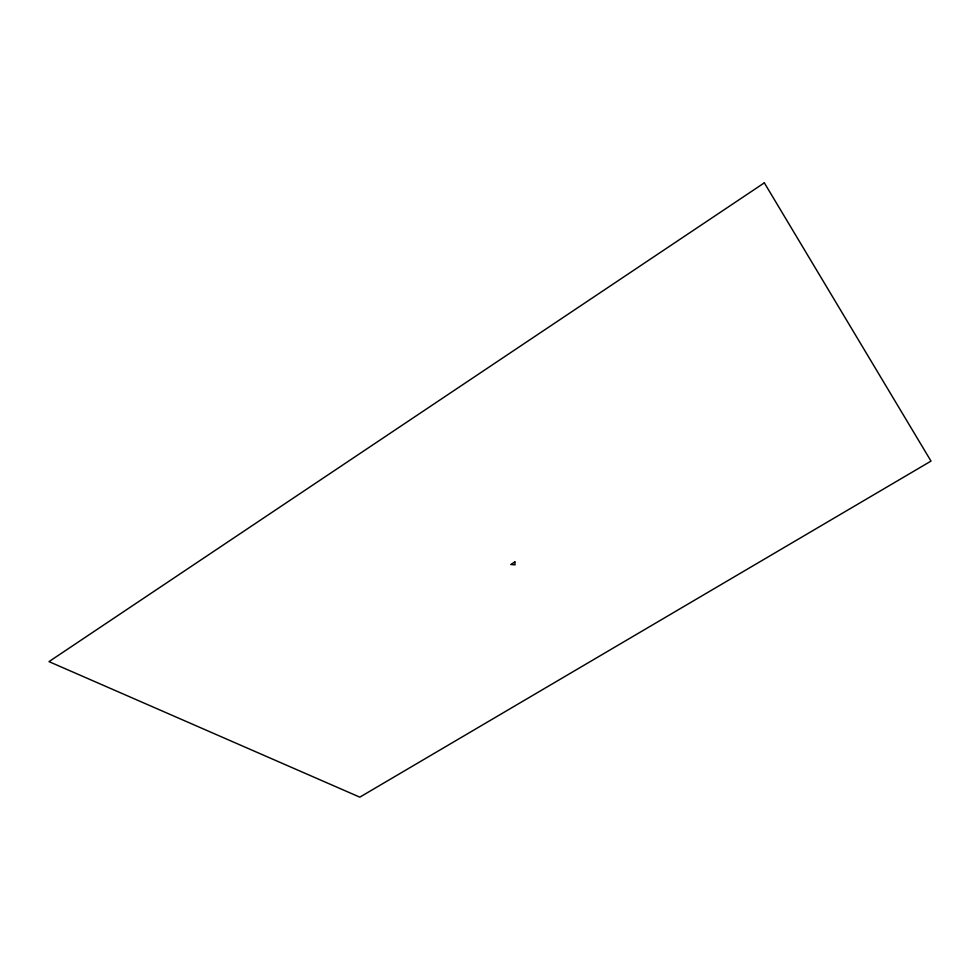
<?xml version="1.0" encoding="UTF-8"?>
<svg xmlns="http://www.w3.org/2000/svg" width="980" height="980" viewBox="0 0 980 980"><rect width="100%" height="100%" fill="white"/><g stroke="black" fill="none" stroke-linecap="round" stroke-linejoin="round"><path stroke-width="1.47" d="M514.843 561.859L510.788 564.517L515.063 564.823L514.868 561.908M764.339 182.844L49 661.623L359.807 797.157L931 461.102L764.339 182.844"/></g></svg>
